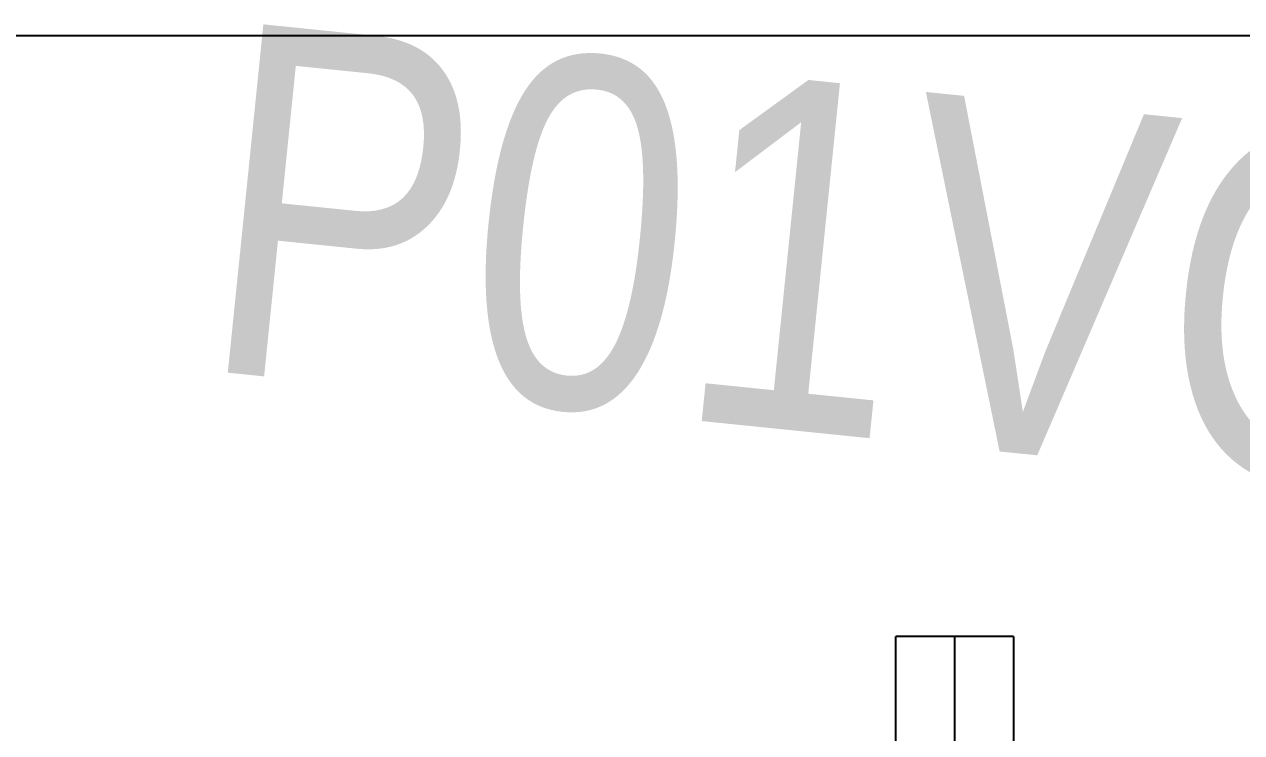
# Model space of a CAD drawing. Header units: millimetres. Extents: x -37020 to 35906, y -101 to 52234.
# Drawn here: x -97.271 to -92.926, y 411.04 to 413.568 of the extents above; entities that cross this region are included whole.
import ezdxf

# ---------------------------------------------------------------- set-up
doc = ezdxf.new("R2010")
doc.units = ezdxf.units.MM
doc.linetypes.add('CENTER', pattern=[50.8, 31.75, -6.35, 6.35, -6.35])
doc.linetypes.add('CENTER2', pattern=[28.575, 19.05, -3.175, 3.175, -3.175])
for name, color, linetype in [('0_EJES', 1, 'CENTER2'), ('Catenaria', 2, 'Continuous'), ('M0_EQUIPOS', 2, 'Continuous')]:
    doc.layers.add(name, color=color, linetype=linetype)
doc.styles.add('Romans', font='romans.shx', dxfattribs={"width": 0.8})

# ---------------------------------------------------------------- blocks, each defined once
blk = doc.blocks.new('POSTE')
at = {"layer": 'M0_EQUIPOS', "color": 3}
for p, q in [((0.21, 8.7784), (-0.21, 8.7784)), ((-0.21, -2.2216), (-0.21, 8.7784)), ((0.21, 8.7784), (0.21, -2.2216))]:
    blk.add_line(p, q, dxfattribs=at)

msp = doc.modelspace()

# ---------------------------------------------------------------- linework, layer by layer
at = {"layer": '0_EJES', "linetype": 'CENTER'}
msp.add_line((-93.9496, 400.3826), (-93.9496, 411.3826), dxfattribs=at)
at = {"layer": 'Catenaria', "color": 210}
msp.add_lwpolyline([(-104.9002, 413.5274), (-104.9002, 399.2044), (-82.0514, 399.2044), (-82.0514, 413.5274)], close=True, dxfattribs=at)

# ---------------------------------------------------------------- block references
msp.add_blockref('POSTE', (-93.9496, 402.6042))

# ---------------------------------------------------------------- texts
at = {"layer": 'Catenaria', "color": 2, "insert": (-96.5314, 413.5798), "char_height": 1.25, "width": 5.852721, "attachment_point": 1, "rotation": 354.1709, "style": 'Romans'}
msp.add_mtext('{\\fArial|b0|i0|c0|p34;P01VCT}', dxfattribs=at)

doc.saveas('drawing.dxf')
